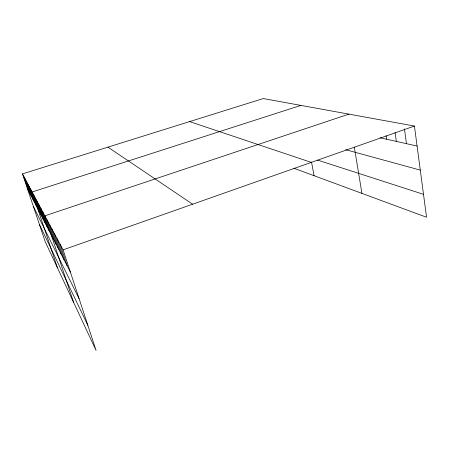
<?xml version="1.0" encoding="UTF-8"?>
<svg xmlns="http://www.w3.org/2000/svg" width="449" height="449" viewBox="0 0 449 449"><rect width="100%" height="100%" fill="white"/><g stroke="black" fill="none" stroke-linecap="round" stroke-linejoin="round"><path stroke-width="0.67" d="M414.433 126.051L263.254 98.55L22.45 173.886L63.101 249.84L414.433 126.051L426.55 217.249L293.831 168.223M348.895 114.13L44.889 215.817L73.535 302.233M300.903 105.397L32.132 191.981L57.5 267.946M380.006 137.748L417.087 146.048M345.55 149.663L420.286 170.12M317.516 160.069L423.502 194.322M189.601 121.595L311.309 162.386M107.951 147.137L192.615 204.211M27.395 188.614L70.381 272.043M33.378 206.439L79.108 298.669M39.433 224.461L87.841 325.317M24.97 178.595L30.072 193.805M23.69 176.199L28.708 191.162M22.45 173.886L45.203 241.641L96.08 350.45L63.101 249.84M33.737 194.978L39.366 211.849M30.588 189.096L36.032 205.378M29.106 186.324L34.455 202.319M27.675 183.652L32.94 199.378M26.3 181.076L31.481 196.544M42.823 211.956L48.986 230.522M40.848 208.269L46.898 226.464M38.956 204.733L44.894 222.581M37.144 201.343L42.975 218.854M35.409 198.093L41.134 215.284M51.91 228.934L58.583 249.15M49.457 224.343L55.99 244.116M47.117 219.976L53.526 239.328M60.076 244.189L67.193 265.859M57.214 238.834L64.173 259.999M54.492 233.755L61.305 254.437M311.511 162.01L314.081 175.705M354.323 147.109L361.933 193.384M386.129 135.761L386.64 139.235M395.064 132.517L396.338 141.401M404.426 128.835L406.474 143.674"/></g></svg>
